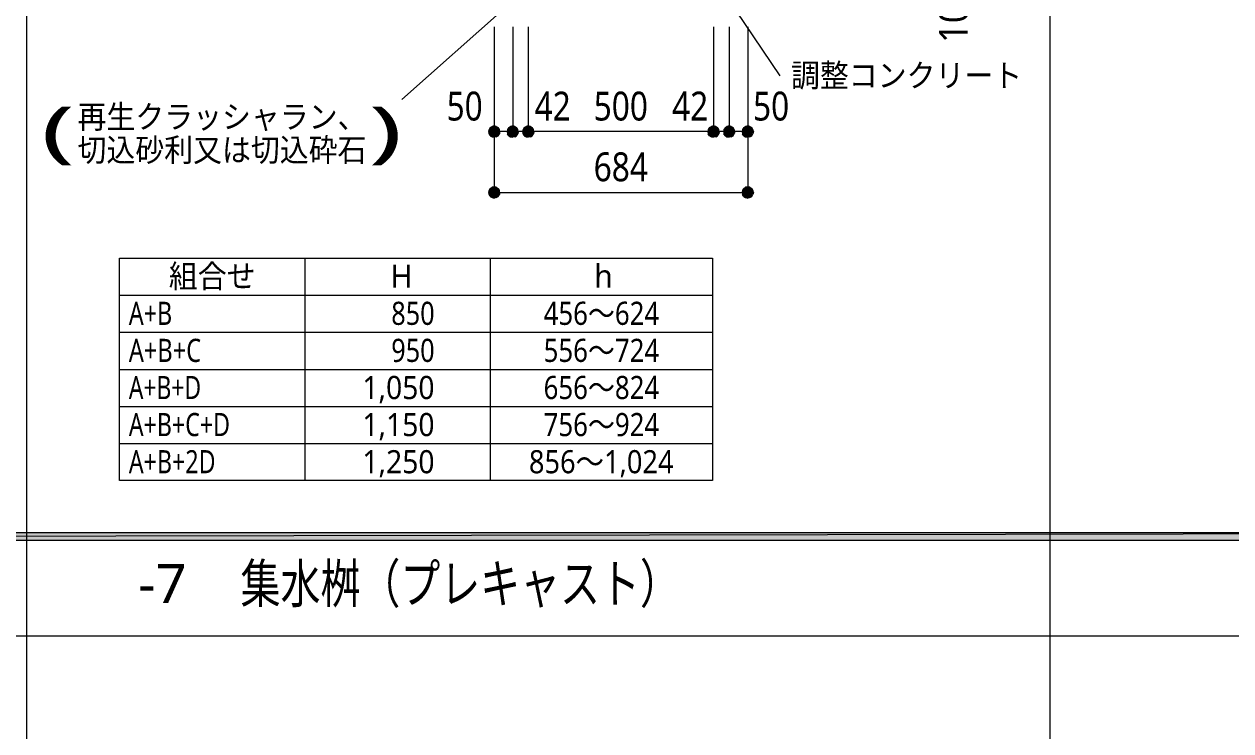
# Model space of a CAD drawing. Header units: millimetres. Extents: x 0 to 420, y 0 to 297.
# Drawn here: x 209.9 to 318.4, y 148.5 to 212 of the extents above; entities that cross this region are included whole.
import ezdxf
from ezdxf.enums import TextEntityAlignment as Align

# ---------------------------------------------------------------- set-up
doc = ezdxf.new("R2010")
doc.units = ezdxf.units.MM
doc.styles.add('kst32b', font='NotoSansJP-Variable.ttf')

msp = doc.modelspace()

# ---------------------------------------------------------------- hatches: boundary and pattern name
for points in [[(251.74, 202.54), (251.69, 202.35), (252.2, 202.35), (251.74, 202.54)], [(253.41, 202.54), (253.37, 202.35), (253.87, 202.35), (253.41, 202.54)], [(254.8, 202.54), (254.76, 202.35), (255.27, 202.35), (254.8, 202.54)], [(271.46, 202.54), (271.42, 202.35), (271.93, 202.35), (271.46, 202.54)], [(272.86, 202.54), (272.84, 202.35), (273.33, 202.35), (272.86, 202.54)], [(274.53, 202.54), (274.49, 202.35), (275, 202.35), (274.53, 202.54)], [(251.74, 197.08), (251.69, 196.89), (252.2, 196.89), (251.74, 197.08)], [(274.53, 197.08), (274.49, 196.89), (275, 196.89), (274.53, 197.08)]]:
    msp.add_hatch(color=7).paths.add_polyline_path(points)
h = msp.add_hatch(color=7)
h.paths.add_polyline_path([(251.69, 202.35), (251.74, 202.16), (252.2, 202.35), (251.69, 202.35)])
h.paths.add_polyline_path([(251.74, 202.16), (252.2, 202.35), (251.84, 201.99), (251.74, 202.16)])
h.paths.add_polyline_path([(252.2, 202.35), (251.84, 201.99), (252.01, 201.89), (252.2, 202.35)])
h = msp.add_hatch(color=7)
h.paths.add_polyline_path([(252.2, 202.86), (252.01, 202.82), (252.2, 202.35), (252.2, 202.86)])
h.paths.add_polyline_path([(252.01, 202.82), (252.2, 202.35), (251.84, 202.71), (252.01, 202.82)])
h.paths.add_polyline_path([(252.2, 202.35), (251.84, 202.71), (251.74, 202.54), (252.2, 202.35)])
h = msp.add_hatch(color=7)
h.paths.add_polyline_path([(252.01, 201.89), (252.2, 201.87), (252.2, 202.35), (252.01, 201.89)])
h.paths.add_polyline_path([(252.2, 201.87), (252.2, 202.35), (252.39, 201.89), (252.2, 201.87)])
h.paths.add_polyline_path([(252.2, 202.35), (252.39, 201.89), (252.56, 201.99), (252.2, 202.35)])
h = msp.add_hatch(color=7)
h.paths.add_polyline_path([(252.67, 202.54), (252.56, 202.71), (252.2, 202.35), (252.67, 202.54)])
h.paths.add_polyline_path([(252.56, 202.71), (252.2, 202.35), (252.39, 202.82), (252.56, 202.71)])
h.paths.add_polyline_path([(252.2, 202.35), (252.39, 202.82), (252.2, 202.86), (252.2, 202.35)])
h = msp.add_hatch(color=7)
h.paths.add_polyline_path([(252.56, 201.99), (252.67, 202.16), (252.2, 202.35), (252.56, 201.99)])
h.paths.add_polyline_path([(252.67, 202.16), (252.2, 202.35), (252.69, 202.35), (252.67, 202.16)])
h.paths.add_polyline_path([(252.2, 202.35), (252.69, 202.35), (252.67, 202.54), (252.2, 202.35)])
h = msp.add_hatch(color=7)
h.paths.add_polyline_path([(253.37, 202.35), (253.41, 202.16), (253.87, 202.35), (253.37, 202.35)])
h.paths.add_polyline_path([(253.41, 202.16), (253.87, 202.35), (253.51, 201.99), (253.41, 202.16)])
h.paths.add_polyline_path([(253.87, 202.35), (253.51, 201.99), (253.68, 201.89), (253.87, 202.35)])
h = msp.add_hatch(color=7)
h.paths.add_polyline_path([(253.87, 202.86), (253.68, 202.82), (253.87, 202.35), (253.87, 202.86)])
h.paths.add_polyline_path([(253.68, 202.82), (253.87, 202.35), (253.51, 202.71), (253.68, 202.82)])
h.paths.add_polyline_path([(253.87, 202.35), (253.51, 202.71), (253.41, 202.54), (253.87, 202.35)])
h = msp.add_hatch(color=7)
h.paths.add_polyline_path([(253.68, 201.89), (253.87, 201.87), (253.87, 202.35), (253.68, 201.89)])
h.paths.add_polyline_path([(253.87, 201.87), (253.87, 202.35), (254.06, 201.89), (253.87, 201.87)])
h.paths.add_polyline_path([(253.87, 202.35), (254.06, 201.89), (254.21, 201.99), (253.87, 202.35)])
h = msp.add_hatch(color=7)
h.paths.add_polyline_path([(254.32, 202.54), (254.21, 202.71), (253.87, 202.35), (254.32, 202.54)])
h.paths.add_polyline_path([(254.21, 202.71), (253.87, 202.35), (254.06, 202.82), (254.21, 202.71)])
h.paths.add_polyline_path([(253.87, 202.35), (254.06, 202.82), (253.87, 202.86), (253.87, 202.35)])
h = msp.add_hatch(color=7)
h.paths.add_polyline_path([(254.21, 201.99), (254.32, 202.16), (253.87, 202.35), (254.21, 201.99)])
h.paths.add_polyline_path([(254.32, 202.16), (253.87, 202.35), (254.36, 202.35), (254.32, 202.16)])
h.paths.add_polyline_path([(253.87, 202.35), (254.36, 202.35), (254.32, 202.54), (253.87, 202.35)])
h = msp.add_hatch(color=7)
h.paths.add_polyline_path([(254.76, 202.35), (254.8, 202.16), (255.27, 202.35), (254.76, 202.35)])
h.paths.add_polyline_path([(254.8, 202.16), (255.27, 202.35), (254.91, 201.99), (254.8, 202.16)])
h.paths.add_polyline_path([(255.27, 202.35), (254.91, 201.99), (255.08, 201.89), (255.27, 202.35)])
h = msp.add_hatch(color=7)
h.paths.add_polyline_path([(255.27, 202.86), (255.08, 202.82), (255.27, 202.35), (255.27, 202.86)])
h.paths.add_polyline_path([(255.08, 202.82), (255.27, 202.35), (254.91, 202.71), (255.08, 202.82)])
h.paths.add_polyline_path([(255.27, 202.35), (254.91, 202.71), (254.8, 202.54), (255.27, 202.35)])
h = msp.add_hatch(color=7)
h.paths.add_polyline_path([(255.08, 201.89), (255.27, 201.87), (255.27, 202.35), (255.08, 201.89)])
h.paths.add_polyline_path([(255.27, 201.87), (255.27, 202.35), (255.46, 201.89), (255.27, 201.87)])
h.paths.add_polyline_path([(255.27, 202.35), (255.46, 201.89), (255.61, 201.99), (255.27, 202.35)])
h = msp.add_hatch(color=7)
h.paths.add_polyline_path([(255.74, 202.54), (255.61, 202.71), (255.27, 202.35), (255.74, 202.54)])
h.paths.add_polyline_path([(255.61, 202.71), (255.27, 202.35), (255.46, 202.82), (255.61, 202.71)])
h.paths.add_polyline_path([(255.27, 202.35), (255.46, 202.82), (255.27, 202.86), (255.27, 202.35)])
h = msp.add_hatch(color=7)
h.paths.add_polyline_path([(255.61, 201.99), (255.74, 202.16), (255.27, 202.35), (255.61, 201.99)])
h.paths.add_polyline_path([(255.74, 202.16), (255.27, 202.35), (255.76, 202.35), (255.74, 202.16)])
h.paths.add_polyline_path([(255.27, 202.35), (255.76, 202.35), (255.74, 202.54), (255.27, 202.35)])
h = msp.add_hatch(color=7)
h.paths.add_polyline_path([(271.42, 202.35), (271.46, 202.16), (271.93, 202.35), (271.42, 202.35)])
h.paths.add_polyline_path([(271.46, 202.16), (271.93, 202.35), (271.57, 201.99), (271.46, 202.16)])
h.paths.add_polyline_path([(271.93, 202.35), (271.57, 201.99), (271.74, 201.89), (271.93, 202.35)])
h = msp.add_hatch(color=7)
h.paths.add_polyline_path([(271.93, 202.86), (271.74, 202.82), (271.93, 202.35), (271.93, 202.86)])
h.paths.add_polyline_path([(271.74, 202.82), (271.93, 202.35), (271.57, 202.71), (271.74, 202.82)])
h.paths.add_polyline_path([(271.93, 202.35), (271.57, 202.71), (271.46, 202.54), (271.93, 202.35)])
h = msp.add_hatch(color=7)
h.paths.add_polyline_path([(271.74, 201.89), (271.93, 201.87), (271.93, 202.35), (271.74, 201.89)])
h.paths.add_polyline_path([(271.93, 201.87), (271.93, 202.35), (272.12, 201.89), (271.93, 201.87)])
h.paths.add_polyline_path([(271.93, 202.35), (272.12, 201.89), (272.29, 201.99), (271.93, 202.35)])
h = msp.add_hatch(color=7)
h.paths.add_polyline_path([(272.39, 202.54), (272.29, 202.71), (271.93, 202.35), (272.39, 202.54)])
h.paths.add_polyline_path([(272.29, 202.71), (271.93, 202.35), (272.12, 202.82), (272.29, 202.71)])
h.paths.add_polyline_path([(271.93, 202.35), (272.12, 202.82), (271.93, 202.86), (271.93, 202.35)])
h = msp.add_hatch(color=7)
h.paths.add_polyline_path([(272.29, 201.99), (272.39, 202.16), (271.93, 202.35), (272.29, 201.99)])
h.paths.add_polyline_path([(272.39, 202.16), (271.93, 202.35), (272.44, 202.35), (272.39, 202.16)])
h.paths.add_polyline_path([(271.93, 202.35), (272.44, 202.35), (272.39, 202.54), (271.93, 202.35)])
h = msp.add_hatch(color=7)
h.paths.add_polyline_path([(272.84, 202.35), (272.86, 202.16), (273.33, 202.35), (272.84, 202.35)])
h.paths.add_polyline_path([(272.86, 202.16), (273.33, 202.35), (272.99, 201.99), (272.86, 202.16)])
h.paths.add_polyline_path([(273.33, 202.35), (272.99, 201.99), (273.13, 201.89), (273.33, 202.35)])
h = msp.add_hatch(color=7)
h.paths.add_polyline_path([(273.33, 202.86), (273.13, 202.82), (273.33, 202.35), (273.33, 202.86)])
h.paths.add_polyline_path([(273.13, 202.82), (273.33, 202.35), (272.99, 202.71), (273.13, 202.82)])
h.paths.add_polyline_path([(273.33, 202.35), (272.99, 202.71), (272.86, 202.54), (273.33, 202.35)])
h = msp.add_hatch(color=7)
h.paths.add_polyline_path([(273.13, 201.89), (273.33, 201.87), (273.33, 202.35), (273.13, 201.89)])
h.paths.add_polyline_path([(273.33, 201.87), (273.33, 202.35), (273.52, 201.89), (273.33, 201.87)])
h.paths.add_polyline_path([(273.33, 202.35), (273.52, 201.89), (273.69, 201.99), (273.33, 202.35)])
h = msp.add_hatch(color=7)
h.paths.add_polyline_path([(273.79, 202.54), (273.69, 202.71), (273.33, 202.35), (273.79, 202.54)])
h.paths.add_polyline_path([(273.69, 202.71), (273.33, 202.35), (273.52, 202.82), (273.69, 202.71)])
h.paths.add_polyline_path([(273.33, 202.35), (273.52, 202.82), (273.33, 202.86), (273.33, 202.35)])
h = msp.add_hatch(color=7)
h.paths.add_polyline_path([(273.69, 201.99), (273.79, 202.16), (273.33, 202.35), (273.69, 201.99)])
h.paths.add_polyline_path([(273.79, 202.16), (273.33, 202.35), (273.83, 202.35), (273.79, 202.16)])
h.paths.add_polyline_path([(273.33, 202.35), (273.83, 202.35), (273.79, 202.54), (273.33, 202.35)])
h = msp.add_hatch(color=7)
h.paths.add_polyline_path([(274.49, 202.35), (274.53, 202.16), (275, 202.35), (274.49, 202.35)])
h.paths.add_polyline_path([(274.53, 202.16), (275, 202.35), (274.64, 201.99), (274.53, 202.16)])
h.paths.add_polyline_path([(275, 202.35), (274.64, 201.99), (274.81, 201.89), (275, 202.35)])
h = msp.add_hatch(color=7)
h.paths.add_polyline_path([(275, 202.86), (274.81, 202.82), (275, 202.35), (275, 202.86)])
h.paths.add_polyline_path([(274.81, 202.82), (275, 202.35), (274.64, 202.71), (274.81, 202.82)])
h.paths.add_polyline_path([(275, 202.35), (274.64, 202.71), (274.53, 202.54), (275, 202.35)])
h = msp.add_hatch(color=7)
h.paths.add_polyline_path([(274.81, 201.89), (275, 201.87), (275, 202.35), (274.81, 201.89)])
h.paths.add_polyline_path([(275, 201.87), (275, 202.35), (275.19, 201.89), (275, 201.87)])
h.paths.add_polyline_path([(275, 202.35), (275.19, 201.89), (275.36, 201.99), (275, 202.35)])
h = msp.add_hatch(color=7)
h.paths.add_polyline_path([(275.46, 202.54), (275.36, 202.71), (275, 202.35), (275.46, 202.54)])
h.paths.add_polyline_path([(275.36, 202.71), (275, 202.35), (275.19, 202.82), (275.36, 202.71)])
h.paths.add_polyline_path([(275, 202.35), (275.19, 202.82), (275, 202.86), (275, 202.35)])
h = msp.add_hatch(color=7)
h.paths.add_polyline_path([(275.36, 201.99), (275.46, 202.16), (275, 202.35), (275.36, 201.99)])
h.paths.add_polyline_path([(275.46, 202.16), (275, 202.35), (275.51, 202.35), (275.46, 202.16)])
h.paths.add_polyline_path([(275, 202.35), (275.51, 202.35), (275.46, 202.54), (275, 202.35)])
h = msp.add_hatch(color=7)
h.paths.add_polyline_path([(251.69, 196.89), (251.74, 196.7), (252.2, 196.89), (251.69, 196.89)])
h.paths.add_polyline_path([(251.74, 196.7), (252.2, 196.89), (251.84, 196.53), (251.74, 196.7)])
h.paths.add_polyline_path([(252.2, 196.89), (251.84, 196.53), (252.01, 196.43), (252.2, 196.89)])
h = msp.add_hatch(color=7)
h.paths.add_polyline_path([(252.2, 197.4), (252.01, 197.36), (252.2, 196.89), (252.2, 197.4)])
h.paths.add_polyline_path([(252.01, 197.36), (252.2, 196.89), (251.84, 197.25), (252.01, 197.36)])
h.paths.add_polyline_path([(252.2, 196.89), (251.84, 197.25), (251.74, 197.08), (252.2, 196.89)])
h = msp.add_hatch(color=7)
h.paths.add_polyline_path([(252.01, 196.43), (252.2, 196.38), (252.2, 196.89), (252.01, 196.43)])
h.paths.add_polyline_path([(252.2, 196.38), (252.2, 196.89), (252.39, 196.43), (252.2, 196.38)])
h.paths.add_polyline_path([(252.2, 196.89), (252.39, 196.43), (252.56, 196.53), (252.2, 196.89)])
h = msp.add_hatch(color=7)
h.paths.add_polyline_path([(252.67, 197.08), (252.56, 197.25), (252.2, 196.89), (252.67, 197.08)])
h.paths.add_polyline_path([(252.56, 197.25), (252.2, 196.89), (252.39, 197.36), (252.56, 197.25)])
h.paths.add_polyline_path([(252.2, 196.89), (252.39, 197.36), (252.2, 197.4), (252.2, 196.89)])
h = msp.add_hatch(color=7)
h.paths.add_polyline_path([(252.56, 196.53), (252.67, 196.7), (252.2, 196.89), (252.56, 196.53)])
h.paths.add_polyline_path([(252.67, 196.7), (252.2, 196.89), (252.69, 196.89), (252.67, 196.7)])
h.paths.add_polyline_path([(252.2, 196.89), (252.69, 196.89), (252.67, 197.08), (252.2, 196.89)])
h = msp.add_hatch(color=7)
h.paths.add_polyline_path([(274.49, 196.89), (274.53, 196.7), (275, 196.89), (274.49, 196.89)])
h.paths.add_polyline_path([(274.53, 196.7), (275, 196.89), (274.64, 196.53), (274.53, 196.7)])
h.paths.add_polyline_path([(275, 196.89), (274.64, 196.53), (274.81, 196.43), (275, 196.89)])
h = msp.add_hatch(color=7)
h.paths.add_polyline_path([(275, 197.4), (274.81, 197.36), (275, 196.89), (275, 197.4)])
h.paths.add_polyline_path([(274.81, 197.36), (275, 196.89), (274.64, 197.25), (274.81, 197.36)])
h.paths.add_polyline_path([(275, 196.89), (274.64, 197.25), (274.53, 197.08), (275, 196.89)])
h = msp.add_hatch(color=7)
h.paths.add_polyline_path([(274.81, 196.43), (275, 196.38), (275, 196.89), (274.81, 196.43)])
h.paths.add_polyline_path([(275, 196.38), (275, 196.89), (275.19, 196.43), (275, 196.38)])
h.paths.add_polyline_path([(275, 196.89), (275.19, 196.43), (275.36, 196.53), (275, 196.89)])
h = msp.add_hatch(color=7)
h.paths.add_polyline_path([(275.46, 197.08), (275.36, 197.25), (275, 196.89), (275.46, 197.08)])
h.paths.add_polyline_path([(275.36, 197.25), (275, 196.89), (275.19, 197.36), (275.36, 197.25)])
h.paths.add_polyline_path([(275, 196.89), (275.19, 197.36), (275, 197.4), (275, 196.89)])
h = msp.add_hatch(color=7)
h.paths.add_polyline_path([(275.36, 196.53), (275.46, 196.7), (275, 196.89), (275.36, 196.53)])
h.paths.add_polyline_path([(275.46, 196.7), (275, 196.89), (275.51, 196.89), (275.46, 196.7)])
h.paths.add_polyline_path([(275, 196.89), (275.51, 196.89), (275.46, 197.08), (275, 196.89)])
h = msp.add_hatch(color=7)
h.paths.add_polyline_path([(394.17, 165.63), (394.17, 166.33), (26.18, 165.63), (394.17, 165.63)])
h.paths.add_polyline_path([(394.17, 166.33), (26.18, 165.63), (26.18, 166.33), (394.17, 166.33)])

# ---------------------------------------------------------------- linework, layer by layer
at = {"lineweight": 13}
for points in [[(210.16, 285.98), (210.16, 46)], [(302.18, 285.98), (302.18, 46)], [(271.55, 216.81), (277.9, 207.37)], [(253.22, 213.51), (243.9, 205.23)], [(252.2, 211.77), (252.2, 196.89)], [(253.87, 211.77), (253.87, 202.35)], [(255.27, 211.77), (255.27, 202.35)], [(271.93, 211.77), (271.93, 202.35)], [(273.33, 211.77), (273.33, 202.35)], [(275, 211.77), (275, 196.89)], [(275, 202.35), (273.33, 202.35), (271.93, 202.35), (255.27, 202.35), (253.87, 202.35), (252.2, 202.35)], [(252.2, 196.89), (275, 196.89)], [(235.18, 190.99), (235.18, 170.98)], [(251.84, 190.99), (251.84, 170.98)], [(218.5, 187.64), (271.84, 187.64)], [(218.5, 184.32), (271.84, 184.32)], [(218.5, 180.97), (271.84, 180.97)], [(218.5, 177.65), (271.84, 177.65)], [(218.5, 174.31), (271.84, 174.31)], [(394.17, 156.99), (26.18, 156.99)]]:
    msp.add_lwpolyline(points, dxfattribs=at)
at = {"lineweight": 0}
for points in [[(251.74, 202.54), (251.69, 202.35), (252.2, 202.35)], [(251.69, 202.35), (251.74, 202.16), (252.2, 202.35)], [(252.2, 202.35), (251.84, 202.71), (251.74, 202.54)], [(251.74, 202.16), (252.2, 202.35), (251.84, 201.99)], [(252.01, 202.82), (252.2, 202.35), (251.84, 202.71)], [(252.2, 202.35), (251.84, 201.99), (252.01, 201.89)], [(252.2, 202.86), (252.01, 202.82), (252.2, 202.35)], [(252.01, 201.89), (252.2, 201.87), (252.2, 202.35)], [(252.2, 202.35), (252.39, 202.82), (252.2, 202.86)], [(252.56, 202.71), (252.2, 202.35), (252.39, 202.82)], [(252.67, 202.54), (252.56, 202.71), (252.2, 202.35)], [(252.2, 202.35), (252.69, 202.35), (252.67, 202.54)], [(252.2, 201.87), (252.2, 202.35), (252.39, 201.89)], [(252.2, 202.35), (252.39, 201.89), (252.56, 201.99)], [(252.56, 201.99), (252.67, 202.16), (252.2, 202.35)], [(252.67, 202.16), (252.2, 202.35), (252.69, 202.35)], [(253.41, 202.54), (253.37, 202.35), (253.87, 202.35)], [(253.37, 202.35), (253.41, 202.16), (253.87, 202.35)], [(253.87, 202.35), (253.51, 202.71), (253.41, 202.54)], [(253.41, 202.16), (253.87, 202.35), (253.51, 201.99)], [(253.68, 202.82), (253.87, 202.35), (253.51, 202.71)], [(253.87, 202.35), (253.51, 201.99), (253.68, 201.89)], [(253.87, 202.86), (253.68, 202.82), (253.87, 202.35)], [(253.68, 201.89), (253.87, 201.87), (253.87, 202.35)], [(253.87, 202.35), (254.06, 202.82), (253.87, 202.86)], [(254.21, 202.71), (253.87, 202.35), (254.06, 202.82)], [(254.32, 202.54), (254.21, 202.71), (253.87, 202.35)], [(253.87, 202.35), (254.36, 202.35), (254.32, 202.54)], [(253.87, 201.87), (253.87, 202.35), (254.06, 201.89)], [(253.87, 202.35), (254.06, 201.89), (254.21, 201.99)], [(254.21, 201.99), (254.32, 202.16), (253.87, 202.35)], [(254.32, 202.16), (253.87, 202.35), (254.36, 202.35)], [(254.8, 202.54), (254.76, 202.35), (255.27, 202.35)], [(254.76, 202.35), (254.8, 202.16), (255.27, 202.35)], [(255.27, 202.35), (254.91, 202.71), (254.8, 202.54)], [(254.8, 202.16), (255.27, 202.35), (254.91, 201.99)], [(255.08, 202.82), (255.27, 202.35), (254.91, 202.71)], [(255.27, 202.35), (254.91, 201.99), (255.08, 201.89)], [(255.27, 202.86), (255.08, 202.82), (255.27, 202.35)], [(255.08, 201.89), (255.27, 201.87), (255.27, 202.35)], [(255.27, 202.35), (255.46, 202.82), (255.27, 202.86)], [(255.61, 202.71), (255.27, 202.35), (255.46, 202.82)], [(255.74, 202.54), (255.61, 202.71), (255.27, 202.35)], [(255.27, 202.35), (255.76, 202.35), (255.74, 202.54)], [(255.27, 201.87), (255.27, 202.35), (255.46, 201.89)], [(255.27, 202.35), (255.46, 201.89), (255.61, 201.99)], [(255.61, 201.99), (255.74, 202.16), (255.27, 202.35)], [(255.74, 202.16), (255.27, 202.35), (255.76, 202.35)], [(271.46, 202.54), (271.42, 202.35), (271.93, 202.35)], [(271.42, 202.35), (271.46, 202.16), (271.93, 202.35)], [(271.93, 202.35), (271.57, 202.71), (271.46, 202.54)], [(271.46, 202.16), (271.93, 202.35), (271.57, 201.99)], [(271.74, 202.82), (271.93, 202.35), (271.57, 202.71)], [(271.93, 202.35), (271.57, 201.99), (271.74, 201.89)], [(271.93, 202.86), (271.74, 202.82), (271.93, 202.35)], [(271.74, 201.89), (271.93, 201.87), (271.93, 202.35)], [(271.93, 202.35), (272.12, 202.82), (271.93, 202.86)], [(272.29, 202.71), (271.93, 202.35), (272.12, 202.82)], [(272.39, 202.54), (272.29, 202.71), (271.93, 202.35)], [(271.93, 202.35), (272.44, 202.35), (272.39, 202.54)], [(271.93, 201.87), (271.93, 202.35), (272.12, 201.89)], [(271.93, 202.35), (272.12, 201.89), (272.29, 201.99)], [(272.29, 201.99), (272.39, 202.16), (271.93, 202.35)], [(272.39, 202.16), (271.93, 202.35), (272.44, 202.35)], [(272.86, 202.54), (272.84, 202.35), (273.33, 202.35)], [(272.84, 202.35), (272.86, 202.16), (273.33, 202.35)], [(273.33, 202.35), (272.99, 202.71), (272.86, 202.54)], [(272.86, 202.16), (273.33, 202.35), (272.99, 201.99)], [(273.13, 202.82), (273.33, 202.35), (272.99, 202.71)], [(273.33, 202.35), (272.99, 201.99), (273.13, 201.89)], [(273.33, 202.86), (273.13, 202.82), (273.33, 202.35)], [(273.13, 201.89), (273.33, 201.87), (273.33, 202.35)], [(273.33, 202.35), (273.52, 202.82), (273.33, 202.86)], [(273.69, 202.71), (273.33, 202.35), (273.52, 202.82)], [(273.79, 202.54), (273.69, 202.71), (273.33, 202.35)], [(273.33, 202.35), (273.83, 202.35), (273.79, 202.54)], [(273.33, 201.87), (273.33, 202.35), (273.52, 201.89)], [(273.33, 202.35), (273.52, 201.89), (273.69, 201.99)], [(273.69, 201.99), (273.79, 202.16), (273.33, 202.35)], [(273.79, 202.16), (273.33, 202.35), (273.83, 202.35)], [(274.53, 202.54), (274.49, 202.35), (275, 202.35)], [(274.49, 202.35), (274.53, 202.16), (275, 202.35)], [(275, 202.35), (274.64, 202.71), (274.53, 202.54)], [(274.53, 202.16), (275, 202.35), (274.64, 201.99)], [(274.81, 202.82), (275, 202.35), (274.64, 202.71)], [(275, 202.35), (274.64, 201.99), (274.81, 201.89)], [(275, 202.86), (274.81, 202.82), (275, 202.35)], [(274.81, 201.89), (275, 201.87), (275, 202.35)], [(275, 202.35), (275.19, 202.82), (275, 202.86)], [(275.36, 202.71), (275, 202.35), (275.19, 202.82)], [(275.46, 202.54), (275.36, 202.71), (275, 202.35)], [(275, 202.35), (275.51, 202.35), (275.46, 202.54)], [(275, 201.87), (275, 202.35), (275.19, 201.89)], [(275, 202.35), (275.19, 201.89), (275.36, 201.99)], [(275.36, 201.99), (275.46, 202.16), (275, 202.35)], [(275.46, 202.16), (275, 202.35), (275.51, 202.35)], [(251.74, 197.08), (251.69, 196.89), (252.2, 196.89)], [(251.69, 196.89), (251.74, 196.7), (252.2, 196.89)], [(252.2, 196.89), (251.84, 197.25), (251.74, 197.08)], [(251.74, 196.7), (252.2, 196.89), (251.84, 196.53)], [(252.01, 197.36), (252.2, 196.89), (251.84, 197.25)], [(252.2, 196.89), (251.84, 196.53), (252.01, 196.43)], [(252.2, 197.4), (252.01, 197.36), (252.2, 196.89)], [(252.01, 196.43), (252.2, 196.38), (252.2, 196.89)], [(252.2, 196.89), (252.39, 197.36), (252.2, 197.4)], [(252.56, 197.25), (252.2, 196.89), (252.39, 197.36)], [(252.67, 197.08), (252.56, 197.25), (252.2, 196.89)], [(252.2, 196.89), (252.69, 196.89), (252.67, 197.08)], [(252.2, 196.38), (252.2, 196.89), (252.39, 196.43)], [(252.2, 196.89), (252.39, 196.43), (252.56, 196.53)], [(252.56, 196.53), (252.67, 196.7), (252.2, 196.89)], [(252.67, 196.7), (252.2, 196.89), (252.69, 196.89)], [(274.53, 197.08), (274.49, 196.89), (275, 196.89)], [(274.49, 196.89), (274.53, 196.7), (275, 196.89)], [(275, 196.89), (274.64, 197.25), (274.53, 197.08)], [(274.53, 196.7), (275, 196.89), (274.64, 196.53)], [(274.81, 197.36), (275, 196.89), (274.64, 197.25)], [(275, 196.89), (274.64, 196.53), (274.81, 196.43)], [(275, 197.4), (274.81, 197.36), (275, 196.89)], [(274.81, 196.43), (275, 196.38), (275, 196.89)], [(275, 196.89), (275.19, 197.36), (275, 197.4)], [(275.36, 197.25), (275, 196.89), (275.19, 197.36)], [(275.46, 197.08), (275.36, 197.25), (275, 196.89)], [(275, 196.89), (275.51, 196.89), (275.46, 197.08)], [(275, 196.38), (275, 196.89), (275.19, 196.43)], [(275, 196.89), (275.19, 196.43), (275.36, 196.53)], [(275.36, 196.53), (275.46, 196.7), (275, 196.89)], [(275.46, 196.7), (275, 196.89), (275.51, 196.89)], [(394.17, 165.63), (394.17, 166.33), (26.18, 165.63)], [(394.17, 166.33), (26.18, 165.63), (26.18, 166.33)]]:
    msp.add_lwpolyline(points, close=True, dxfattribs=at)
at = {"lineweight": 13}
msp.add_lwpolyline([(218.5, 170.98), (218.5, 190.99), (271.84, 190.99), (271.84, 170.98)], close=True, dxfattribs=at)

# ---------------------------------------------------------------- texts
at = {"style": 'kst32b'}
for s, height, p, p2 in [('100 調整(176～344)', 2.5989, (294.79, 210.33), (294.79, 238.79)), ('調整コンクリート', 2.079, (278.89, 206.37), (299.68, 206.37)), ('50', 2.599, (247.93, 203.35), (251.17, 203.35)), ('42', 2.599, (255.84, 203.35), (259.09, 203.35)), ('500', 2.599, (261.15, 203.35), (266.03, 203.35)), ('42', 2.599, (268.2, 203.35), (271.45, 203.35)), ('50', 2.599, (275.48, 203.35), (278.73, 203.35)), ('(          )', 4.3315, (211.46, 200.28), (243.94, 200.28)), ('再生クラッシャラン、', 2.079, (214.74, 202.65), (240.72, 202.65)), ('切込砂利又は切込砕石', 2.079, (214.74, 199.67), (240.72, 199.67)), ('684', 2.599, (261.15, 197.89), (266.03, 197.89)), ('組合せ', 2.079, (222.95, 188.32), (230.75, 188.32)), ('A+B', 2.079, (219.35, 184.98), (223.25, 184.98)), ('850', 2.079, (242.95, 184.98), (246.85, 184.98)), ('456～624', 2.079, (256.65, 184.98), (267.04, 184.98)), ('A+B+C', 2.079, (219.35, 181.65), (225.85, 181.65)), ('950', 2.079, (242.95, 181.65), (246.85, 181.65)), ('556～724', 2.079, (256.65, 181.65), (267.04, 181.65)), ('A+B+D', 2.079, (219.35, 178.31), (225.85, 178.31)), ('1,050', 2.079, (240.35, 178.31), (246.84, 178.31)), ('656～824', 2.079, (256.65, 178.31), (267.04, 178.31)), ('A+B+C+D', 2.079, (219.35, 174.98), (228.45, 174.98)), ('1,150', 2.079, (240.35, 174.98), (246.84, 174.98)), ('756～924', 2.079, (256.65, 174.98), (267.04, 174.98)), ('A+B+2D', 2.079, (219.35, 171.64), (227.15, 171.64)), ('1,250', 2.079, (240.35, 171.64), (246.84, 171.64)), ('856～1,024', 2.079, (255.33, 171.64), (268.33, 171.64)), ('集水桝（プレキャスト）', 3.4908, (229.4, 159.98), (268.9, 159.98)), ('-7', 3.491, (220.18, 159.98), (224.54, 159.98))]:
    msp.add_text(s, height=height, dxfattribs=at).set_placement(p, p2, align=Align.FIT)
for s, p in [('H', (242.87, 188.32)), ('h', (261.2, 188.32))]:
    msp.add_text(s, height=2.08, dxfattribs=at).set_placement(p)

doc.saveas('drawing.dxf')
